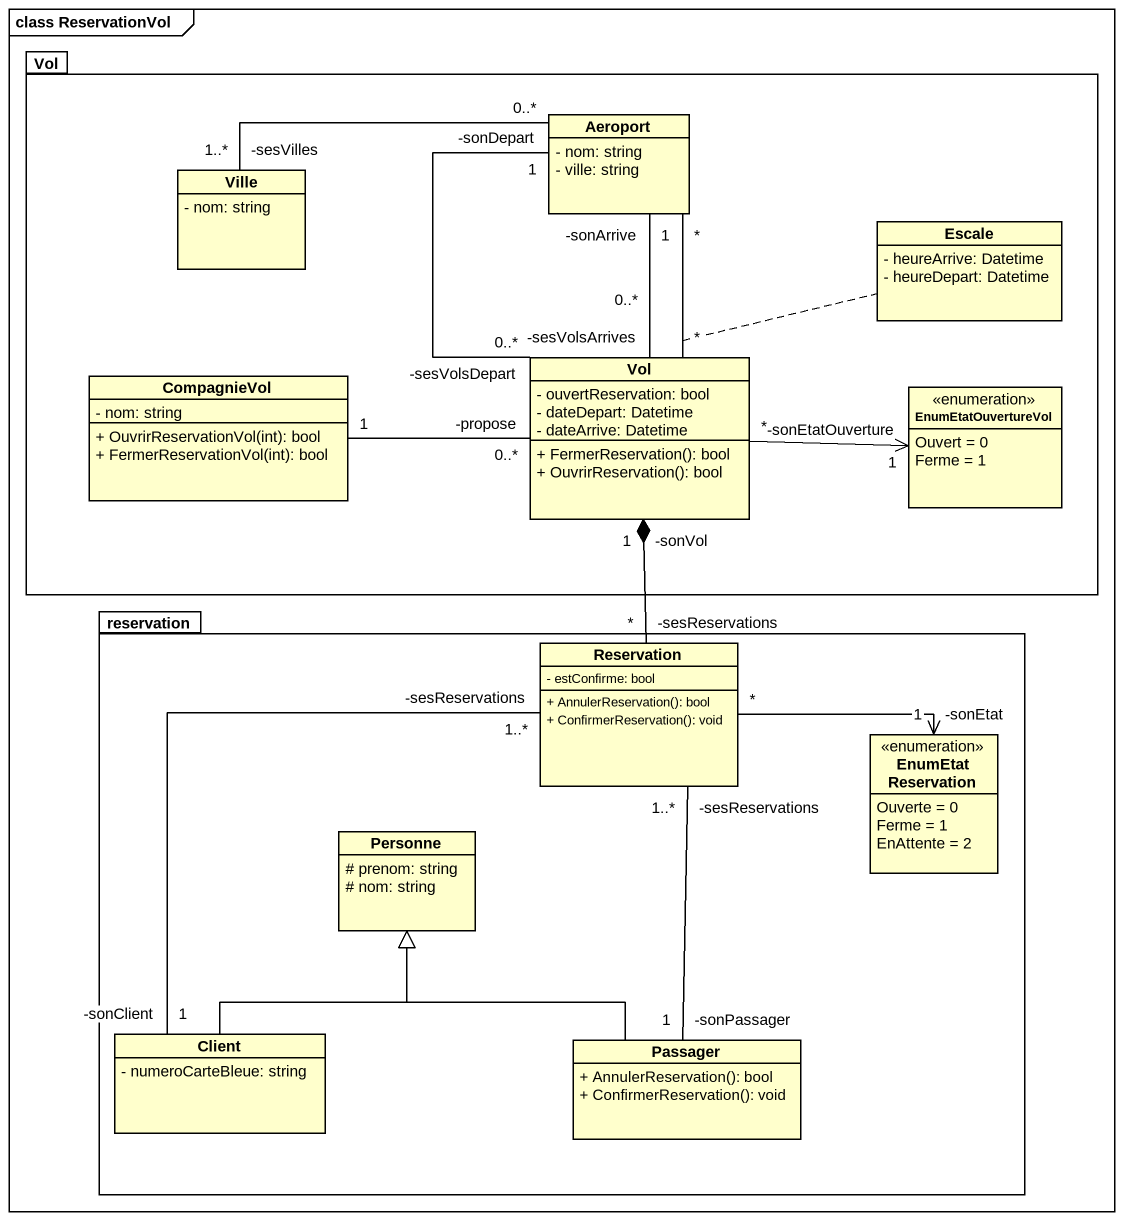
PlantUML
@startuml
mainframe class ReservationVol
hide circle
hide empty members
skinparam classAttributeIconSize 0
package Vol {
  class Ville {
    - nom: string
  }
  class Aeroport {
    - nom: string
    - ville: string
  }
  class Escale {
    - heureArrive: Datetime
    - heureDepart: Datetime
  }
  class "Vol" as Vol_2 {
    - ouvertReservation: bool
    - dateDepart: Datetime
    - dateArrive: Datetime
    + FermerReservation(): bool
    + OuvrirReservation(): bool
  }
  class CompagnieVol {
    - nom: string
    + OuvrirReservationVol(int): bool
    + FermerReservationVol(int): bool
  }
  enum EnumEtatOuvertureVol {
    Ouvert = 0
    Ferme = 1
  }
}
package reservation {
  class Reservation {
    - estConfirme: bool
    + AnnulerReservation(): bool
    + ConfirmerReservation(): void
  }
  enum EnumEtatReservation {
    Ouverte = 0
    Ferme = 1
    EnAttente = 2
  }
  class Personne {
    # prenom: string
    # nom: string
  }
  class Client {
    - numeroCarteBleue: string
  }
  class Passager {
    + AnnulerReservation(): bool
    + ConfirmerReservation(): void
  }
}
Ville "-sesVilles\n1..*" -right- "0..*" Aeroport
Vol_2 "-sesVolsDepart\n0..*" -up- "-sonDepart\n1" Aeroport
Vol_2 "-sesVolsArrives\n0..*" -up- "-sonArrive\n1" Aeroport
Vol_2 "*" -up- "*" Aeroport
(Vol_2, Aeroport) .. Escale
Vol_2 "-propose\n0..*" -left- "1" CompagnieVol
Vol_2 "*" -right-> "-sonEtatOuverture\n1" EnumEtatOuvertureVol
Reservation "-sesReservations\n*" -up-* "-sonVol\n1" Vol_2
Reservation "*" -right-> "-sonEtat\n1" EnumEtatReservation
Client "-sonClient\n1" -up- "-sesReservations\n1..*" Reservation
Client -up-|> Personne
Passager "-sonPassager\n1" -up- "-sesReservations\n1..*" Reservation
Passager -up-|> Personne
@enduml
